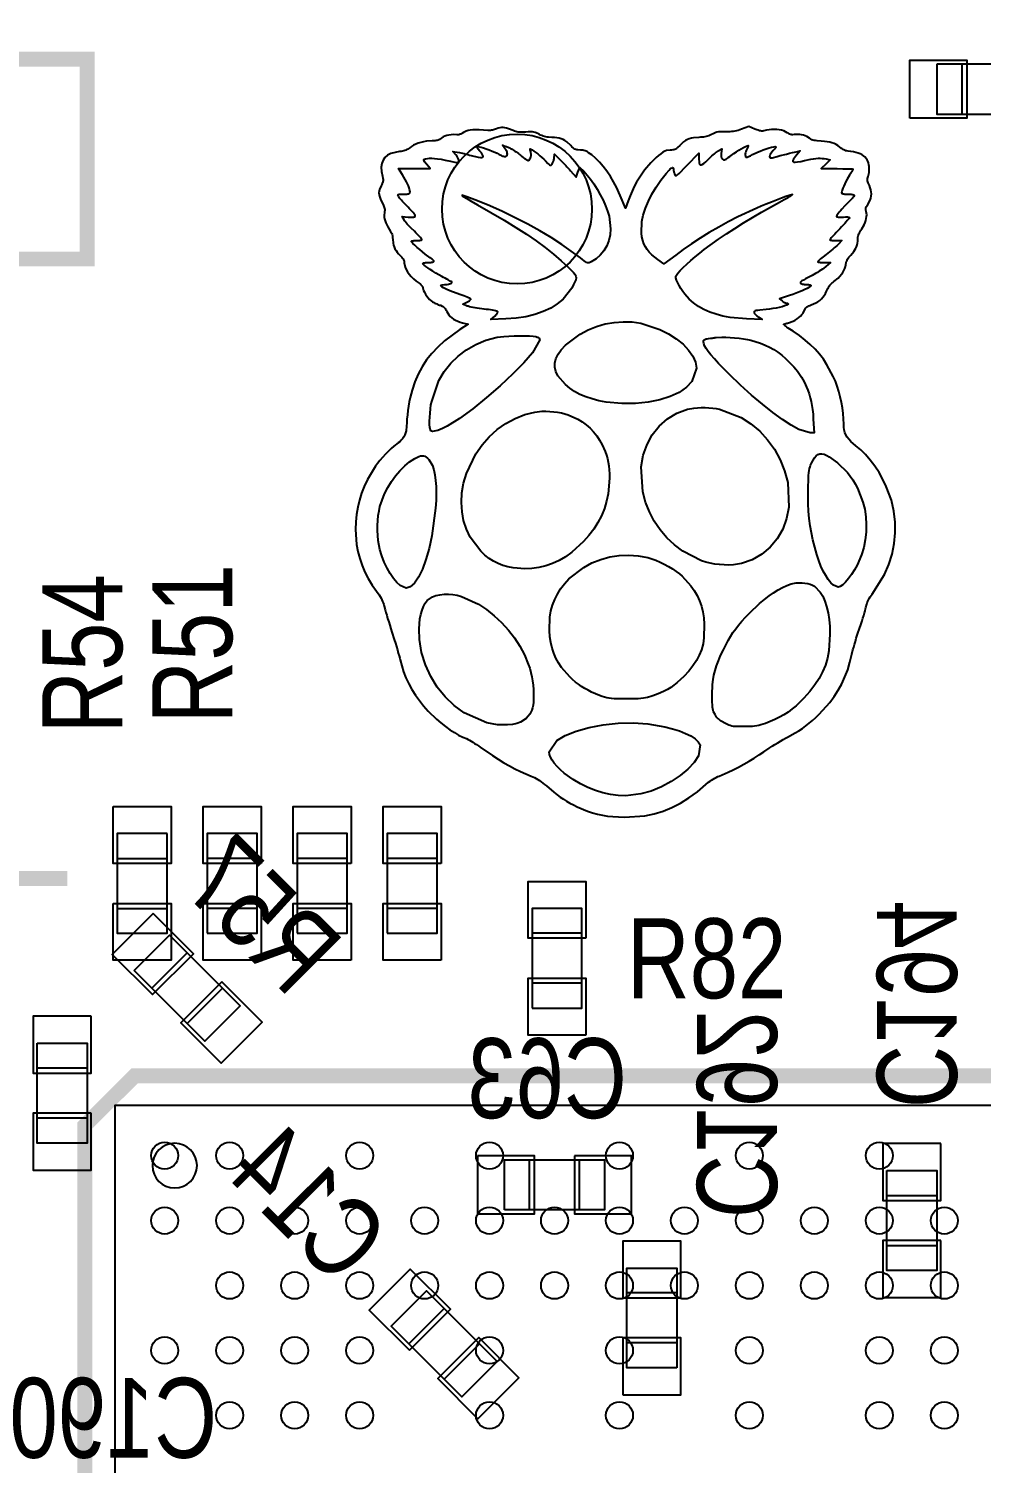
# Model space of a CAD drawing. Extents: x -2.3 to 87, y -2.5 to 75.
# Drawn here: x 19.11 to 28.64, y 34.94 to 49.31 of the extents above; entities that cross this region are included whole.
import ezdxf

# ---------------------------------------------------------------- set-up
doc = ezdxf.new("R2010")
doc.units = 0
for name, color, linetype in [('PARTS_BOTTOM', 12, 'CONTINUOUS'), ('PARTS_TOP', 111, 'CONTINUOUS'), ('PINS_BOTTOM', 5, 'CONTINUOUS'), ('PINS_TOP', 1, 'CONTINUOUS'), ('SILK_BOTTOM', 85, 'CONTINUOUS'), ('SILK_TOP', 85, 'CONTINUOUS')]:
    doc.layers.add(name, color=color, linetype=linetype)

msp = doc.modelspace()

# ---------------------------------------------------------------- linework, layer by layer
at = {"layer": 'PARTS_BOTTOM'}
for points in [[(20.1697, 39.8768), (20.5232, 40.2303), (21.2303, 39.5232), (20.8768, 39.1697), (20.1697, 39.8768)], [(20.7, 40.0536), (20.3464, 39.7)], [(21.0536, 39.7), (20.7, 39.3464)], [(19.2, 39.15), (19.7, 39.15), (19.7, 38.15), (19.2, 38.15), (19.2, 39.15)], [(19.7, 38.9), (19.2, 38.9)], [(19.7, 38.4), (19.2, 38.4)], [(23.875, 37.4825), (23.875, 37.9825), (24.875, 37.9825), (24.875, 37.4825), (23.875, 37.4825)], [(24.125, 37.4825), (24.125, 37.9825)], [(24.625, 37.4825), (24.625, 37.9825)], [(27.7, 37.875), (28.2, 37.875), (28.2, 36.875), (27.7, 36.875), (27.7, 37.875)], [(27.7, 37.625), (28.2, 37.625)], [(27.7, 37.125), (28.2, 37.125)], [(25.6, 35.9), (25.1, 35.9), (25.1, 36.9), (25.6, 36.9), (25.6, 35.9)], [(23.8003, 35.9632), (23.4468, 35.6097), (22.7397, 36.3168), (23.0932, 36.6703), (23.8003, 35.9632)], [(25.6, 36.65), (25.1, 36.65)], [(23.27, 36.4936), (22.9164, 36.14)], [(23.6236, 36.14), (23.27, 35.7864)], [(25.6, 36.15), (25.1, 36.15)]]:
    msp.add_lwpolyline(points, dxfattribs=at)
at = {"layer": 'PARTS_TOP'}
for points in [[(28.2, 48.95), (28.2, 48.45), (29.2, 48.45), (29.2, 48.95), (28.2, 48.95)], [(28.45, 48.95), (28.45, 48.45)], [(20.5, 41.25), (20, 41.25), (20, 40.25), (20.5, 40.25), (20.5, 41.25)], [(20.9, 40.25), (21.4, 40.25), (21.4, 41.25), (20.9, 41.25), (20.9, 40.25)], [(21.8, 40.25), (22.3, 40.25), (22.3, 41.25), (21.8, 41.25), (21.8, 40.25)], [(22.7, 40.25), (23.2, 40.25), (23.2, 41.25), (22.7, 41.25), (22.7, 40.25)], [(20, 41), (20.5, 41)], [(21.4, 41), (20.9, 41)], [(22.3, 41), (21.8, 41)], [(23.2, 41), (22.7, 41)], [(20, 40.5), (20.5, 40.5)], [(21.4, 40.5), (20.9, 40.5)], [(22.3, 40.5), (21.8, 40.5)], [(23.2, 40.5), (22.7, 40.5)], [(24.15, 39.5), (24.65, 39.5), (24.65, 40.5), (24.15, 40.5), (24.15, 39.5)], [(24.65, 40.25), (24.15, 40.25)], [(24.65, 39.75), (24.15, 39.75)], [(19.975, 24.525), (33.975, 24.525), (33.975, 38.525), (19.975, 38.525), (19.975, 24.525)]]:
    msp.add_lwpolyline(points, dxfattribs=at)
msp.add_lwpolyline([(20.7986, 37.925, 1), (20.3514, 37.925, 1), (20.7986, 37.925)], format="xyb", dxfattribs=at)
at = {"layer": 'PINS_BOTTOM'}
for points in [[(20.3606, 40.4495), (19.9505, 40.0394), (20.3536, 39.6363), (20.7637, 40.0464)], [(21.0464, 39.7637), (20.6363, 39.3536), (21.0394, 38.9505), (21.4495, 39.3606)], [(19.74, 39.42), (19.16, 39.42), (19.16, 38.85), (19.74, 38.85)], [(19.74, 38.45), (19.16, 38.45), (19.16, 37.88), (19.74, 37.88)], [(28.24, 38.145), (27.66, 38.145), (27.66, 37.575), (28.24, 37.575)], [(23.605, 38.0225), (23.605, 37.4425), (24.175, 37.4425), (24.175, 38.0225)], [(24.575, 38.0225), (24.575, 37.4425), (25.145, 37.4425), (25.145, 38.0225)], [(25.06, 36.6), (25.64, 36.6), (25.64, 37.17), (25.06, 37.17)], [(28.24, 37.175), (27.66, 37.175), (27.66, 36.605), (28.24, 36.605)], [(22.9236, 36.0763), (23.3337, 36.4864), (22.9306, 36.8895), (22.5205, 36.4794)], [(23.6094, 35.3905), (24.0195, 35.8006), (23.6164, 36.2037), (23.2063, 35.7936)], [(25.06, 35.63), (25.64, 35.63), (25.64, 36.2), (25.06, 36.2)]]:
    msp.add_lwpolyline(points, close=True, dxfattribs=at)
msp.add_circle((24, 47.5), 0.75, dxfattribs=at)
at = {"layer": 'PINS_TOP'}
for points in [[(27.93, 48.41), (27.93, 48.99), (28.5, 48.99), (28.5, 48.41)], [(19.96, 41.52), (20.54, 41.52), (20.54, 40.95), (19.96, 40.95)], [(21.44, 40.95), (20.86, 40.95), (20.86, 41.52), (21.44, 41.52)], [(22.34, 40.95), (21.76, 40.95), (21.76, 41.52), (22.34, 41.52)], [(23.24, 40.95), (22.66, 40.95), (22.66, 41.52), (23.24, 41.52)], [(24.69, 40.2), (24.11, 40.2), (24.11, 40.77), (24.69, 40.77)], [(19.96, 40.55), (20.54, 40.55), (20.54, 39.98), (19.96, 39.98)], [(21.44, 39.98), (20.86, 39.98), (20.86, 40.55), (21.44, 40.55)], [(22.34, 39.98), (21.76, 39.98), (21.76, 40.55), (22.34, 40.55)], [(23.24, 39.98), (22.66, 39.98), (22.66, 40.55), (23.24, 40.55)], [(24.69, 39.23), (24.11, 39.23), (24.11, 39.8), (24.69, 39.8)]]:
    msp.add_lwpolyline(points, close=True, dxfattribs=at)
for centre in [(20.475, 38.025), (21.125, 38.025), (22.425, 38.025), (23.725, 38.025), (25.025, 38.025), (26.325, 38.025), (27.625, 38.025), (20.475, 37.375), (21.125, 37.375), (21.775, 37.375), (22.425, 37.375), (23.075, 37.375), (23.725, 37.375), (24.375, 37.375), (25.025, 37.375), (25.675, 37.375), (26.325, 37.375), (26.975, 37.375), (27.625, 37.375), (28.275, 37.375), (21.125, 36.725), (21.775, 36.725), (22.425, 36.725), (23.075, 36.725), (23.725, 36.725), (24.375, 36.725), (25.025, 36.725), (25.675, 36.725), (26.325, 36.725), (26.975, 36.725), (27.625, 36.725), (28.275, 36.725), (20.475, 36.075), (21.125, 36.075), (21.775, 36.075), (22.425, 36.075), (23.725, 36.075), (25.025, 36.075), (26.325, 36.075), (27.625, 36.075), (28.275, 36.075), (21.125, 35.425), (21.775, 35.425), (22.425, 35.425), (23.725, 35.425), (25.025, 35.425), (26.325, 35.425), (27.625, 35.425), (28.275, 35.425)]:
    msp.add_circle(centre, 0.135, dxfattribs=at)
at = {"layer": 'SILK_TOP', "const_width": 0.15}
for points in [[(15.9, 49), (19.7, 49), (19.7, 47), (15.9, 47), (15.9, 49.9)], [(17.4, 42), (17.4, 41.5), (18.1, 40.8), (19.5, 40.8)], [(19.675, 38.325), (20.175, 38.825), (34.275, 38.825), (34.275, 24.225), (19.675, 24.225), (19.675, 38.325)]]:
    msp.add_lwpolyline(points, dxfattribs=at)
at = {"layer": 'SILK_TOP'}
for points in [[(23.7946, 48.3024), (23.7758, 48.296), (23.7656, 48.2933), (23.755, 48.291), (23.7445, 48.2892), (23.7342, 48.2879), (23.7245, 48.2871), (23.7155, 48.2869), (23.7075, 48.2873), (23.6221, 48.2924), (23.5876, 48.293), (23.558, 48.2922), (23.5326, 48.2899), (23.5111, 48.2863), (23.4928, 48.2812), (23.4772, 48.2745), (23.4639, 48.2664), (23.4475, 48.2553), (23.4397, 48.2512), (23.4322, 48.248), (23.4248, 48.2456), (23.4176, 48.2442), (23.4106, 48.2435), (23.4036, 48.2436), (23.3966, 48.2444), (23.3605, 48.2462), (23.3399, 48.2442), (23.3187, 48.2405), (23.298, 48.2354), (23.2785, 48.2291), (23.2612, 48.2217), (23.2468, 48.2136), (23.2365, 48.2049), (23.2254, 48.1956), (23.2188, 48.192), (23.2113, 48.189), (23.2025, 48.1867), (23.1922, 48.185), (23.1803, 48.1838), (23.1665, 48.1831), (23.1506, 48.1829), (23.0932, 48.1789), (23.065, 48.1742), (23.0376, 48.1677), (23.0114, 48.1597), (22.9868, 48.1502), (22.9642, 48.1394), (22.9441, 48.1275), (22.9267, 48.1144), (22.9082, 48.1003), (22.8987, 48.0947), (22.8887, 48.0899), (22.878, 48.0858), (22.8665, 48.0824), (22.8539, 48.0795), (22.84, 48.077), (22.8246, 48.075), (22.7373, 48.0551), (22.7042, 48.0378), (22.6782, 48.0156), (22.6591, 47.9884), (22.6471, 47.9563), (22.642, 47.9192), (22.6439, 47.8772), (22.6528, 47.8301), (22.658, 47.8047), (22.6591, 47.7943), (22.6592, 47.7847), (22.6581, 47.7755), (22.6559, 47.7662), (22.6523, 47.7563), (22.6475, 47.7453), (22.6412, 47.7327), (22.6248, 47.6949), (22.6204, 47.678), (22.6187, 47.6617), (22.6195, 47.6452), (22.623, 47.628), (22.6292, 47.6094), (22.6379, 47.5888), (22.6494, 47.5656), (22.6635, 47.537), (22.6685, 47.5252), (22.6722, 47.5146), (22.6746, 47.5049), (22.6758, 47.4958), (22.6759, 47.4871), (22.6748, 47.4783), (22.6726, 47.4693), (22.6691, 47.437), (22.6705, 47.4195), (22.674, 47.401), (22.6795, 47.3819), (22.687, 47.3621), (22.6965, 47.3418), (22.7079, 47.321), (22.7213, 47.2999), (22.7355, 47.2763), (22.7412, 47.2652), (22.7458, 47.2544), (22.7496, 47.2436), (22.7525, 47.2329), (22.7545, 47.2219), (22.7557, 47.2107), (22.7561, 47.199), (22.7597, 47.1582), (22.7643, 47.139), (22.7708, 47.1204), (22.7791, 47.1024), (22.7893, 47.0849), (22.8014, 47.0678), (22.8155, 47.0509), (22.8315, 47.0342), (22.8479, 47.0169), (22.8544, 47.0086), (22.8599, 47.0005), (22.8644, 46.9925), (22.8678, 46.9848), (22.8702, 46.9771), (22.8717, 46.9697), (22.8721, 46.9623), (22.88, 46.917), (22.8897, 46.8938), (22.903, 46.8704), (22.9198, 46.847), (22.94, 46.8238), (22.9635, 46.8009), (22.99, 46.7786), (23.0195, 46.7569), (23.0327, 46.7468), (23.0387, 46.7413), (23.0441, 46.7358), (23.0487, 46.7304), (23.0525, 46.7253), (23.0554, 46.7205), (23.0572, 46.7163), (23.0578, 46.7128), (23.0654, 46.6842), (23.0739, 46.6666), (23.0849, 46.648), (23.0975, 46.6294), (23.1112, 46.6116), (23.1255, 46.5956), (23.1396, 46.5822), (23.1529, 46.5724), (23.1688, 46.5635), (23.1778, 46.5589), (23.1873, 46.5544), (23.1969, 46.5501), (23.2066, 46.546), (23.2159, 46.5423), (23.2248, 46.5391), (23.233, 46.5364), (23.2523, 46.5287), (23.2604, 46.5241), (23.2676, 46.5187), (23.2742, 46.5124), (23.2803, 46.5051), (23.2859, 46.4965), (23.2914, 46.4865), (23.2968, 46.4749), (23.3176, 46.4407), (23.3313, 46.4253), (23.3471, 46.4111), (23.365, 46.3981), (23.3849, 46.3865), (23.4067, 46.3762), (23.4303, 46.3674), (23.4558, 46.3601), (23.5115, 46.3461), (23.4268, 46.2928), (23.2729, 46.1796), (23.2067, 46.119), (23.1475, 46.0556), (23.0951, 45.9891), (23.0493, 45.9192), (23.0099, 45.846), (22.9768, 45.769), (22.9499, 45.6883), (22.9308, 45.6123), (22.9223, 45.5701), (22.9147, 45.5265), (22.9082, 45.4826), (22.9028, 45.4394), (22.8987, 45.398), (22.8962, 45.3595), (22.8953, 45.3251), (22.8903, 45.281), (22.8843, 45.2594), (22.8762, 45.2387), (22.8662, 45.2192), (22.8546, 45.2012), (22.8415, 45.1852), (22.8272, 45.1714), (22.8118, 45.1603), (22.7685, 45.1274), (22.7418, 45.1032), (22.7132, 45.0755), (22.6841, 45.0455), (22.6556, 45.0144), (22.6288, 44.9835), (22.6051, 44.954), (22.5855, 44.9271), (22.5045, 44.7915), (22.4721, 44.7236), (22.445, 44.6551), (22.4231, 44.5856), (22.4062, 44.5149), (22.3942, 44.4425), (22.3872, 44.3681), (22.3848, 44.2913), (22.3953, 44.1434), (22.4083, 44.0717), (22.4266, 44.0015), (22.45, 43.9328), (22.4785, 43.8658), (22.5122, 43.8002), (22.551, 43.7363), (22.5948, 43.674), (22.6208, 43.6371), (22.6314, 43.6202), (22.6407, 43.604), (22.6487, 43.5883), (22.6557, 43.5727), (22.6617, 43.557), (22.6669, 43.541), (22.6714, 43.5243), (22.6806, 43.4881), (22.6877, 43.4631), (22.6961, 43.4345), (22.7056, 43.403), (22.7158, 43.3694), (22.7267, 43.3344), (22.7379, 43.2988), (22.7491, 43.2633), (22.7722, 43.1912), (22.7834, 43.1551), (22.7939, 43.1199), (22.8037, 43.0866), (22.8124, 43.0559), (22.8199, 43.0285), (22.826, 43.0053), (22.8304, 42.9871), (22.8653, 42.8664), (22.889, 42.807), (22.9167, 42.7483), (22.9483, 42.6907), (22.9837, 42.6343), (23.0227, 42.5793), (23.0652, 42.5259), (23.1112, 42.4743), (23.1948, 42.3933), (23.239, 42.3555), (23.284, 42.3203), (23.3289, 42.288), (23.3731, 42.2592), (23.4158, 42.2345), (23.4564, 42.2144), (23.4941, 42.1993), (23.5124, 42.1903), (23.5255, 42.1829), (23.5406, 42.1739), (23.5573, 42.1634), (23.5752, 42.1518), (23.5939, 42.1393), (23.613, 42.126), (23.6321, 42.1123), (23.7543, 42.0287), (23.8124, 41.9918), (23.8691, 41.9578), (23.9246, 41.9266), (23.9794, 41.8978), (24.0337, 41.8714), (24.088, 41.847), (24.1427, 41.8245), (24.1736, 41.8101), (24.19, 41.801), (24.2069, 41.7907), (24.2241, 41.7794), (24.2415, 41.7672), (24.2589, 41.7541), (24.2763, 41.7403), (24.2935, 41.7259), (24.3673, 41.6635), (24.4006, 41.6374), (24.4326, 41.6141), (24.4642, 41.5928), (24.4962, 41.573), (24.5294, 41.5542), (24.5649, 41.5357), (24.6033, 41.517), (24.7061, 41.4731), (24.7554, 41.4562), (24.8044, 41.4425), (24.8541, 41.4316), (24.9052, 41.4235), (24.9588, 41.418), (25.0156, 41.4148), (25.0767, 41.4138), (25.2778, 41.4277), (25.3716, 41.4462), (25.4618, 41.4729), (25.5493, 41.508), (25.635, 41.5519), (25.7196, 41.6049), (25.804, 41.6675), (25.8889, 41.7398), (25.9163, 41.7622), (25.9312, 41.7731), (25.9465, 41.7836), (25.9621, 41.7936), (25.9777, 41.8028), (25.993, 41.8111), (26.008, 41.8184), (26.0223, 41.8245), (26.1137, 41.8636), (26.164, 41.8879), (26.216, 41.9148), (26.2688, 41.9435), (26.3216, 41.9738), (26.3734, 42.005), (26.4232, 42.0366), (26.4702, 42.0682), (26.523, 42.1037), (26.5514, 42.122), (26.5803, 42.1401), (26.6088, 42.1576), (26.6365, 42.1741), (26.6625, 42.1891), (26.6862, 42.2023), (26.7069, 42.2132), (26.7842, 42.2554), (26.8205, 42.2777), (26.8555, 42.3011), (26.8896, 42.3258), (26.9232, 42.3522), (26.9565, 42.3803), (26.9899, 42.4105), (27.0236, 42.4429), (27.1294, 42.56), (27.1745, 42.6206), (27.2146, 42.6833), (27.2501, 42.7483), (27.2812, 42.8164), (27.3082, 42.8878), (27.3313, 42.9631), (27.3508, 43.0428), (27.3614, 43.0868), (27.3685, 43.1134), (27.3765, 43.1422), (27.3853, 43.1723), (27.3947, 43.2031), (27.4044, 43.2338), (27.4142, 43.2638), (27.4239, 43.2923), (27.4432, 43.3494), (27.4524, 43.378), (27.4612, 43.406), (27.4692, 43.4325), (27.4763, 43.4571), (27.4823, 43.4791), (27.4869, 43.4978), (27.4901, 43.5127), (27.4983, 43.5445), (27.5035, 43.5594), (27.5095, 43.574), (27.5164, 43.5883), (27.5242, 43.6025), (27.533, 43.6168), (27.5429, 43.6313), (27.5539, 43.6462), (27.6761, 43.8414), (27.7203, 43.9429), (27.7532, 44.0466), (27.7747, 44.1521), (27.7847, 44.259), (27.7831, 44.3672), (27.7701, 44.4763), (27.7453, 44.586), (27.6943, 44.7239), (27.6603, 44.7934), (27.6216, 44.8613), (27.5793, 44.9265), (27.5342, 44.9874), (27.487, 45.0427), (27.4388, 45.0912), (27.3903, 45.1313), (27.339, 45.1744), (27.3193, 45.1957), (27.3032, 45.2175), (27.2905, 45.24), (27.2811, 45.2638), (27.2746, 45.2891), (27.2708, 45.3163), (27.2696, 45.346), (27.2633, 45.454), (27.2562, 45.5094), (27.2465, 45.5649), (27.2344, 45.62), (27.22, 45.6741), (27.2034, 45.7267), (27.1847, 45.7773), (27.164, 45.8252), (27.1011, 45.942), (27.0649, 45.9958), (27.0251, 46.047), (26.9815, 46.0959), (26.9337, 46.143), (26.8815, 46.1885), (26.8246, 46.2329), (26.7626, 46.2765), (26.7289, 46.2989), (26.7139, 46.3092), (26.7005, 46.3186), (26.6889, 46.3269), (26.6794, 46.3339), (26.6723, 46.3394), (26.6678, 46.3432), (26.6663, 46.345), (26.6694, 46.3472), (26.673, 46.3487), (26.6779, 46.3504), (26.6839, 46.3524), (26.6909, 46.3544), (26.6986, 46.3566), (26.7071, 46.3589), (26.7162, 46.3612), (26.7624, 46.3777), (26.7835, 46.3882), (26.803, 46.4001), (26.8206, 46.4132), (26.8364, 46.4275), (26.8501, 46.4428), (26.8615, 46.4591), (26.8705, 46.4761), (26.8813, 46.498), (26.8871, 46.5066), (26.8934, 46.514), (26.9006, 46.5204), (26.9088, 46.526), (26.9184, 46.5312), (26.9295, 46.5361), (26.9424, 46.5411), (26.9898, 46.5606), (27.0102, 46.5724), (27.0287, 46.5856), (27.0454, 46.6004), (27.0603, 46.6169), (27.0735, 46.635), (27.0852, 46.655), (27.0956, 46.6768), (27.1082, 46.7032), (27.1153, 46.7152), (27.1229, 46.7265), (27.131, 46.7372), (27.1397, 46.7471), (27.1488, 46.7564), (27.1585, 46.7651), (27.1687, 46.7731), (27.2121, 46.8095), (27.2304, 46.8281), (27.2463, 46.847), (27.2598, 46.8661), (27.271, 46.8852), (27.2796, 46.9044), (27.2857, 46.9235), (27.2893, 46.9425), (27.2938, 46.9663), (27.2972, 46.9771), (27.3015, 46.9875), (27.3068, 46.9976), (27.3132, 47.0078), (27.3209, 47.0181), (27.3299, 47.0287), (27.3404, 47.04), (27.3696, 47.0741), (27.3808, 47.0904), (27.39, 47.1068), (27.3971, 47.1233), (27.4025, 47.1404), (27.4061, 47.1583), (27.4082, 47.1773), (27.4089, 47.1978), (27.4105, 47.2196), (27.4126, 47.2302), (27.4158, 47.241), (27.4199, 47.2519), (27.4252, 47.2632), (27.4316, 47.2751), (27.4393, 47.2876), (27.4483, 47.3011), (27.4731, 47.3432), (27.4824, 47.3642), (27.4897, 47.3849), (27.4948, 47.405), (27.4977, 47.4243), (27.4983, 47.4426), (27.4966, 47.4596), (27.4924, 47.4751), (27.4888, 47.4892), (27.4884, 47.4961), (27.4891, 47.5031), (27.4908, 47.5105), (27.4937, 47.5183), (27.4978, 47.5269), (27.5031, 47.5364), (27.5098, 47.547), (27.5322, 47.5887), (27.5392, 47.6094), (27.5436, 47.6302), (27.5452, 47.651), (27.5442, 47.6718), (27.5404, 47.6928), (27.534, 47.7138), (27.5249, 47.735), (27.5136, 47.7611), (27.51, 47.7716), (27.5075, 47.7811), (27.5063, 47.7898), (27.5061, 47.7982), (27.5071, 47.8067), (27.5091, 47.8156), (27.5121, 47.8255), (27.5217, 47.8644), (27.5239, 47.8846), (27.5243, 47.9048), (27.523, 47.9247), (27.5201, 47.9439), (27.5156, 47.9621), (27.5094, 47.9788), (27.5017, 47.9937), (27.4791, 48.0222), (27.4653, 48.0341), (27.4496, 48.0445), (27.432, 48.0534), (27.4124, 48.0609), (27.3906, 48.0669), (27.3667, 48.0716), (27.3404, 48.075), (27.3126, 48.0788), (27.3003, 48.0813), (27.2891, 48.0843), (27.2788, 48.0878), (27.2695, 48.0918), (27.261, 48.0964), (27.2533, 48.1016), (27.2464, 48.1075), (27.211, 48.1351), (27.1923, 48.146), (27.1724, 48.1551), (27.1512, 48.1627), (27.1281, 48.1687), (27.1028, 48.1735), (27.0751, 48.177), (27.0445, 48.1794), (27.0032, 48.1829), (26.9865, 48.1851), (26.9721, 48.1877), (26.9597, 48.1907), (26.949, 48.1942), (26.9399, 48.1983), (26.932, 48.203), (26.925, 48.2084), (26.8994, 48.2253), (26.8833, 48.2322), (26.8657, 48.238), (26.8472, 48.2426), (26.8282, 48.2457), (26.8094, 48.2473), (26.7912, 48.2473), (26.7742, 48.2455), (26.7574, 48.2439), (26.7496, 48.2442), (26.7421, 48.2453), (26.7346, 48.2472), (26.7272, 48.25), (26.7196, 48.2537), (26.7117, 48.2584), (26.7034, 48.2641), (26.668, 48.2824), (26.6465, 48.289), (26.6232, 48.2937), (26.5986, 48.2966), (26.5731, 48.2976), (26.5473, 48.2966), (26.5218, 48.2936), (26.4969, 48.2885), (26.4695, 48.2822), (26.458, 48.2809), (26.4472, 48.2808), (26.4365, 48.282), (26.4251, 48.2844), (26.4125, 48.2882), (26.3979, 48.2934), (26.3808, 48.3001), (26.3193, 48.3256), (26.2462, 48.2989), (26.211, 48.2867), (26.1947, 48.2822), (26.1787, 48.2788), (26.1626, 48.2763), (26.1458, 48.2746), (26.1279, 48.2736), (26.1086, 48.2732), (26.0873, 48.2734), (26.0459, 48.2739), (26.0292, 48.2732), (26.0143, 48.2716), (26.0007, 48.2691), (25.9876, 48.2655), (25.9745, 48.2606), (25.9608, 48.2544), (25.9457, 48.2467), (25.9185, 48.2341), (25.9054, 48.2294), (25.8924, 48.2255), (25.8792, 48.2225), (25.8654, 48.2203), (25.8508, 48.2188), (25.8351, 48.218), (25.8181, 48.2177), (25.7669, 48.2145), (25.7445, 48.2103), (25.7238, 48.2041), (25.7041, 48.1956), (25.6851, 48.1849), (25.6664, 48.1715), (25.6474, 48.1554), (25.6278, 48.1365), (25.6053, 48.1147), (25.5957, 48.1069), (25.5866, 48.1009), (25.5776, 48.0964), (25.5683, 48.0933), (25.5581, 48.0914), (25.5468, 48.0903), (25.5338, 48.0901), (25.4968, 48.0848), (25.4778, 48.0778), (25.4582, 48.0677), (25.4375, 48.0541), (25.4154, 48.0369), (25.3916, 48.0159), (25.3659, 47.9907), (25.3377, 47.9613), (25.2754, 47.8881), (25.2471, 47.8497), (25.2207, 47.8099), (25.1959, 47.7684), (25.1727, 47.7251), (25.151, 47.6797), (25.1306, 47.632), (25.1115, 47.5818), (25.0848, 47.5088), (25.0535, 47.5888), (24.998, 47.7129), (24.9668, 47.7711), (24.9337, 47.8262), (24.8988, 47.8778), (24.8624, 47.9256), (24.8249, 47.969), (24.7864, 48.0077), (24.7472, 48.0413), (24.7166, 48.0638), (24.7038, 48.072), (24.692, 48.0784), (24.6809, 48.0831), (24.6699, 48.0864), (24.6586, 48.0886), (24.6466, 48.0897), (24.6335, 48.0901), (24.6081, 48.0912), (24.5977, 48.0931), (24.5881, 48.096), (24.579, 48.1004), (24.5699, 48.1064), (24.5601, 48.1142), (24.5494, 48.1242), (24.5371, 48.1365), (24.4986, 48.1715), (24.4799, 48.1849), (24.461, 48.1956), (24.4414, 48.2041), (24.4208, 48.2103), (24.3986, 48.2145), (24.3745, 48.2169), (24.348, 48.2177), (24.315, 48.2188), (24.3005, 48.2203), (24.287, 48.2226), (24.274, 48.2257), (24.2613, 48.2297), (24.2485, 48.2347), (24.2354, 48.2407), (24.2216, 48.2479), (24.193, 48.2622), (24.1806, 48.267), (24.1685, 48.2704), (24.1561, 48.2726), (24.1427, 48.2736), (24.1275, 48.2735), (24.1099, 48.2727), (24.0893, 48.2711), (24.0529, 48.2686), (24.0376, 48.2685), (24.0237, 48.2692), (24.0109, 48.2708), (23.9986, 48.2732), (23.9866, 48.2766), (23.9744, 48.2808), (23.9616, 48.2861), (23.9151, 48.3042), (23.8951, 48.3099), (23.8768, 48.3136), (23.8597, 48.3153), (23.8433, 48.3149), (23.8273, 48.3126), (23.8112, 48.3084)], [(23.9512, 48.0982), (23.9686, 48.0873), (23.979, 48.0804), (23.99, 48.0728), (24.0015, 48.0646), (24.0132, 48.056), (24.0247, 48.0472), (24.0359, 48.0384), (24.0463, 48.0297), (24.066, 48.0143), (24.0753, 48.0075), (24.0839, 48.0013), (24.0918, 47.996), (24.0986, 47.9916), (24.1043, 47.9884), (24.1086, 47.9863), (24.1113, 47.9856), (24.1238, 47.9931), (24.1293, 48.0015), (24.1339, 48.012), (24.1375, 48.0239), (24.1398, 48.0367), (24.1406, 48.0495), (24.1397, 48.0617), (24.1368, 48.0726), (24.1335, 48.0829), (24.1323, 48.0874), (24.1314, 48.0914), (24.1308, 48.0949), (24.1306, 48.0977), (24.1307, 48.0999), (24.1313, 48.1012), (24.1322, 48.1017), (24.153, 48.0919), (24.1693, 48.081), (24.1881, 48.0671), (24.2085, 48.0511), (24.2293, 48.0338), (24.2496, 48.0159), (24.2682, 47.9985), (24.2842, 47.9821), (24.3085, 47.9567), (24.3173, 47.9484), (24.3246, 47.9428), (24.3306, 47.9397), (24.3358, 47.9389), (24.3405, 47.9402), (24.3452, 47.9435), (24.3503, 47.9485), (24.3565, 47.9583), (24.3594, 47.9644), (24.3621, 47.9712), (24.3646, 47.9784), (24.3668, 47.986), (24.3687, 47.9937), (24.3702, 48.0013), (24.3712, 48.0088), (24.3747, 48.0494), (24.4269, 47.9972), (24.4488, 47.975), (24.4611, 47.9623), (24.4739, 47.9489), (24.487, 47.935), (24.4999, 47.9212), (24.5124, 47.9076), (24.5241, 47.8945), (24.5348, 47.8824), (24.5905, 47.8197), (24.6091, 47.8684), (24.6277, 47.9172), (24.6671, 47.8789), (24.7343, 47.8001), (24.7683, 47.7516), (24.8013, 47.699), (24.8325, 47.6438), (24.861, 47.5877), (24.8859, 47.5321), (24.9062, 47.4786), (24.9212, 47.4287), (24.9363, 47.3022), (24.9313, 47.2421), (24.9182, 47.185), (24.8973, 47.1316), (24.8689, 47.0828), (24.8333, 47.0391), (24.7907, 47.0014), (24.7414, 46.9704), (24.722, 46.9618), (24.7139, 46.9603), (24.7057, 46.9611), (24.6966, 46.9644), (24.6857, 46.9708), (24.6721, 46.9805), (24.655, 46.9937), (24.6335, 47.011), (24.4493, 47.1451), (24.3421, 47.2137), (24.2272, 47.282), (24.1065, 47.349), (23.9819, 47.4136), (23.8552, 47.4748), (23.7283, 47.5316), (23.6031, 47.583), (23.4966, 47.6236), (23.4662, 47.6339), (23.451, 47.6373), (23.451, 47.6336), (23.4662, 47.6226), (23.4966, 47.6041), (23.5423, 47.5778), (23.6031, 47.5436), (23.871, 47.3887), (23.9876, 47.3168), (24.0942, 47.2477), (24.1919, 47.1805), (24.2818, 47.1143), (24.3651, 47.0485), (24.4429, 46.9822), (24.5163, 46.9147), (24.5649, 46.8654), (24.5796, 46.8465), (24.5882, 46.8292), (24.5909, 46.812), (24.5879, 46.793), (24.5796, 46.7707), (24.5661, 46.7433), (24.5476, 46.7093), (24.4609, 46.5973), (24.4032, 46.5498), (24.3366, 46.5084), (24.2616, 46.4732), (24.1787, 46.4445), (24.0884, 46.4225), (23.9911, 46.4074), (23.8874, 46.3995), (23.7366, 46.3937), (23.7772, 46.4285), (23.7925, 46.4429), (23.7983, 46.4493), (23.8029, 46.4551), (23.8062, 46.4604), (23.8082, 46.465), (23.8089, 46.4689), (23.8082, 46.4723), (23.8062, 46.4749), (23.7946, 46.4794), (23.7836, 46.482), (23.7697, 46.4847), (23.7533, 46.4875), (23.7347, 46.4903), (23.7145, 46.4931), (23.6929, 46.4957), (23.6704, 46.4981), (23.6244, 46.5043), (23.6018, 46.5078), (23.5801, 46.5115), (23.5598, 46.5153), (23.5414, 46.519), (23.5253, 46.5227), (23.5121, 46.5262), (23.5022, 46.5295), (23.4592, 46.548), (23.4987, 46.5678), (23.5121, 46.5751), (23.5182, 46.5789), (23.5237, 46.5827), (23.5286, 46.5864), (23.5326, 46.5898), (23.5356, 46.593), (23.5375, 46.5957), (23.5381, 46.5979), (23.5318, 46.6034), (23.5238, 46.6076), (23.513, 46.6127), (23.4998, 46.6184), (23.4844, 46.6246), (23.4673, 46.6311), (23.4487, 46.6377), (23.4291, 46.6443), (23.3293, 46.6808), (23.2926, 46.6965), (23.2651, 46.7103), (23.247, 46.722), (23.2387, 46.7314), (23.2404, 46.7383), (23.2523, 46.7426), (23.2748, 46.7441), (23.3017, 46.7463), (23.3143, 46.7487), (23.3258, 46.7518), (23.3355, 46.7554), (23.3431, 46.7592), (23.348, 46.7632), (23.3497, 46.7671), (23.3479, 46.7708), (23.3399, 46.7754), (23.3321, 46.7797), (23.3221, 46.7852), (23.3102, 46.7917), (23.2967, 46.799), (23.2819, 46.807), (23.2659, 46.8154), (23.2492, 46.8242), (23.1868, 46.8596), (23.1576, 46.8776), (23.1306, 46.895), (23.1068, 46.9114), (23.0868, 46.9263), (23.0714, 46.9391), (23.0615, 46.9493), (23.0578, 46.9565), (23.061, 46.9594), (23.0648, 46.9606), (23.0699, 46.9618), (23.0761, 46.9627), (23.0832, 46.9635), (23.0912, 46.9641), (23.0998, 46.9645), (23.1088, 46.9646), (23.1275, 46.9652), (23.136, 46.966), (23.1438, 46.967), (23.1508, 46.9683), (23.1567, 46.9697), (23.1615, 46.9714), (23.1649, 46.9731), (23.1669, 46.975), (23.1664, 46.9805), (23.1642, 46.9842), (23.1608, 46.9884), (23.1564, 46.993), (23.1509, 46.998), (23.1446, 47.0031), (23.1375, 47.0082), (23.1297, 47.0133), (23.0817, 47.0487), (23.0542, 47.0706), (23.0265, 47.0936), (23.0003, 47.1161), (22.9771, 47.137), (22.9585, 47.1548), (22.9462, 47.1682), (22.9418, 47.1757), (22.945, 47.1788), (22.9488, 47.1802), (22.9538, 47.1815), (22.9599, 47.1827), (22.9669, 47.1837), (22.9746, 47.1844), (22.9829, 47.1849), (22.9916, 47.185), (23.0097, 47.1855), (23.018, 47.1861), (23.0257, 47.1868), (23.0325, 47.1877), (23.0384, 47.1886), (23.0431, 47.1897), (23.0466, 47.1908), (23.0485, 47.192), (23.0461, 47.1992), (23.0411, 47.206), (23.0339, 47.2147), (23.0247, 47.2251), (23.0138, 47.2368), (23.0014, 47.2496), (22.9877, 47.2634), (22.9731, 47.2779), (22.9425, 47.3072), (22.928, 47.322), (22.9144, 47.3363), (22.9019, 47.35), (22.8909, 47.3625), (22.8817, 47.3737), (22.8746, 47.3831), (22.8698, 47.3904), (22.8501, 47.4252), (22.9116, 47.4194), (22.9358, 47.4181), (22.9462, 47.4182), (22.9554, 47.4187), (22.9634, 47.4197), (22.9702, 47.421), (22.9756, 47.4228), (22.9797, 47.425), (22.9824, 47.4275), (22.9808, 47.4369), (22.9766, 47.4443), (22.9702, 47.4534), (22.9618, 47.4641), (22.9514, 47.4761), (22.9391, 47.4894), (22.9251, 47.5038), (22.9093, 47.5192), (22.8806, 47.5479), (22.8671, 47.562), (22.8546, 47.5754), (22.8433, 47.588), (22.8335, 47.5994), (22.8253, 47.6093), (22.8192, 47.6175), (22.8153, 47.6236), (22.8092, 47.6371), (22.8087, 47.6416), (22.8103, 47.6448), (22.8146, 47.6469), (22.8219, 47.6482), (22.8327, 47.6489), (22.8474, 47.6491), (22.8663, 47.6491), (22.8964, 47.6498), (22.9071, 47.6507), (22.9154, 47.6522), (22.9215, 47.6544), (22.9257, 47.6572), (22.9284, 47.6609), (22.9298, 47.6655), (22.9302, 47.6712), (22.9257, 47.6973), (22.9204, 47.7139), (22.9131, 47.7324), (22.9041, 47.7525), (22.8935, 47.7739), (22.8815, 47.7963), (22.8681, 47.8194), (22.8536, 47.8429), (22.8141, 47.9044), (23.1297, 47.9044), (23.0938, 47.9497), (23.075, 47.9737), (23.0694, 47.9818), (23.0663, 47.9878), (23.0655, 47.9921), (23.067, 47.9953), (23.0707, 47.9977), (23.0766, 47.9997), (23.0845, 48.0019), (23.1241, 48.0085), (23.1469, 48.009), (23.1731, 48.0076), (23.2037, 48.004), (23.2398, 47.9982), (23.2825, 47.99), (23.3329, 47.9792), (23.3919, 47.9659), (23.4104, 47.9669), (23.4155, 47.9718), (23.4179, 47.9792), (23.4175, 47.9888), (23.4144, 48.0002), (23.4085, 48.0132), (23.3999, 48.0274), (23.3885, 48.0425), (23.3583, 48.0773), (23.4024, 48.0703), (23.4238, 48.0664), (23.4378, 48.0634), (23.4534, 48.0597), (23.4703, 48.0556), (23.4881, 48.051), (23.5063, 48.0461), (23.5247, 48.0409), (23.5428, 48.0355), (23.6126, 48.0186), (23.6358, 48.0157), (23.6515, 48.0166), (23.6599, 48.0215), (23.6613, 48.0306), (23.6558, 48.044), (23.6437, 48.0618), (23.6252, 48.0843), (23.6121, 48.1001), (23.6074, 48.1066), (23.6039, 48.1122), (23.6017, 48.1167), (23.6008, 48.1203), (23.601, 48.1228), (23.6026, 48.1243), (23.6054, 48.1249), (23.6396, 48.1185), (23.6642, 48.1114), (23.6919, 48.1024), (23.721, 48.092), (23.7501, 48.0807), (23.7775, 48.0691), (23.8017, 48.0577), (23.8213, 48.0471), (23.8399, 48.0379), (23.849, 48.0339), (23.8577, 48.0306), (23.8658, 48.0279), (23.8732, 48.0259), (23.8795, 48.0247), (23.8847, 48.0244), (23.8885, 48.0251), (23.9001, 48.0349), (23.9029, 48.0423), (23.9038, 48.051), (23.9027, 48.0609), (23.8997, 48.0717), (23.8948, 48.0832), (23.888, 48.0952), (23.8793, 48.1075), (23.8549, 48.1388), (23.8827, 48.1307), (23.8949, 48.1263), (23.9023, 48.1233), (23.9102, 48.1198), (23.9185, 48.1159), (23.927, 48.1118), (23.9354, 48.1074), (23.9435, 48.1028)], [(26.3019, 48.1075), (26.2915, 48.0864), (26.2878, 48.0748), (26.2853, 48.0629), (26.2838, 48.0515), (26.2836, 48.0408), (26.2845, 48.0313), (26.2868, 48.0236), (26.2903, 48.0181), (26.2962, 48.0179), (26.3016, 48.0194), (26.3083, 48.0217), (26.3162, 48.0249), (26.3251, 48.0289), (26.335, 48.0335), (26.3455, 48.0389), (26.3565, 48.0448), (26.4054, 48.0685), (26.4342, 48.0805), (26.4642, 48.092), (26.4939, 48.1026), (26.522, 48.1116), (26.5471, 48.1186), (26.5678, 48.1232), (26.5827, 48.1249), (26.5886, 48.1231), (26.5895, 48.1209), (26.589, 48.1177), (26.5871, 48.1135), (26.5837, 48.1084), (26.5787, 48.1022), (26.5723, 48.0949), (26.5642, 48.0866), (26.5401, 48.0573), (26.5326, 48.0444), (26.5282, 48.0332), (26.5269, 48.0239), (26.5288, 48.017), (26.5339, 48.0127), (26.5422, 48.0114), (26.5537, 48.0135), (26.603, 48.0267), (26.6333, 48.0345), (26.6971, 48.0507), (26.7275, 48.0582), (26.7548, 48.0648), (26.7775, 48.0701), (26.7939, 48.0738), (26.8334, 48.0819), (26.7962, 48.039), (26.7653, 47.9987), (26.7595, 47.9852), (26.7606, 47.9759), (26.7687, 47.9705), (26.7842, 47.969), (26.8073, 47.9712), (26.8383, 47.9768), (26.8774, 47.9856), (26.9385, 47.9988), (26.9649, 48.0032), (26.9892, 48.0062), (27.0119, 48.0079), (27.0333, 48.0082), (27.0539, 48.0073), (27.0741, 48.0052), (27.0944, 48.0019), (27.1315, 47.9937), (27.0886, 47.9497), (27.0445, 47.9044), (27.2035, 47.9044), (27.2586, 47.9041), (27.2834, 47.9037), (27.3056, 47.9032), (27.3248, 47.9027), (27.3406, 47.902), (27.3524, 47.9013), (27.3599, 47.9005), (27.3624, 47.8998), (27.3602, 47.8942), (27.3575, 47.8893), (27.3539, 47.8832), (27.3496, 47.8761), (27.3446, 47.8681), (27.339, 47.8594), (27.3329, 47.8501), (27.3265, 47.8406), (27.3028, 47.8002), (27.2908, 47.7769), (27.2792, 47.753), (27.2687, 47.7294), (27.2597, 47.7074), (27.2526, 47.6879), (27.2481, 47.672), (27.2464, 47.6607), (27.2505, 47.6565), (27.2552, 47.6546), (27.2616, 47.653), (27.2693, 47.6517), (27.2782, 47.6506), (27.2881, 47.6498), (27.2989, 47.6493), (27.3102, 47.6491), (27.3337, 47.6485), (27.3438, 47.6476), (27.3526, 47.6465), (27.36, 47.645), (27.366, 47.6433), (27.3704, 47.6413), (27.3731, 47.639), (27.374, 47.6364), (27.3682, 47.6261), (27.3613, 47.6173), (27.3521, 47.6063), (27.3409, 47.5935), (27.328, 47.5793), (27.3135, 47.5639), (27.2979, 47.5476), (27.2812, 47.5308), (27.2494, 47.4977), (27.2355, 47.4823), (27.2233, 47.4681), (27.2129, 47.4555), (27.2047, 47.4447), (27.1989, 47.436), (27.1957, 47.4298), (27.1954, 47.4264), (27.2021, 47.4224), (27.208, 47.421), (27.2152, 47.4198), (27.2236, 47.4191), (27.233, 47.4186), (27.2432, 47.4185), (27.2539, 47.4188), (27.265, 47.4194), (27.2869, 47.4209), (27.2967, 47.421), (27.3054, 47.4208), (27.313, 47.4202), (27.3191, 47.4193), (27.3237, 47.4181), (27.3266, 47.4166), (27.3276, 47.4148), (27.3215, 47.4048), (27.3142, 47.3956), (27.3045, 47.3842), (27.2926, 47.3706), (27.2788, 47.3554), (27.2635, 47.3387), (27.2468, 47.3209), (27.229, 47.3022), (27.1946, 47.2664), (27.1792, 47.2499), (27.1654, 47.2349), (27.1536, 47.2215), (27.1438, 47.2103), (27.1366, 47.2014), (27.132, 47.1952), (27.1304, 47.192), (27.1341, 47.1897), (27.1386, 47.1886), (27.1445, 47.1877), (27.1517, 47.1868), (27.1601, 47.1861), (27.1695, 47.1855), (27.1798, 47.1852), (27.1907, 47.185), (27.2511, 47.185), (27.2162, 47.1491), (27.1989, 47.1324), (27.1869, 47.1218), (27.1734, 47.1101), (27.1585, 47.0976), (27.1427, 47.0847), (27.1263, 47.0715), (27.1097, 47.0585), (27.0933, 47.0458), (27.0628, 47.0219), (27.0495, 47.0108), (27.0377, 47.0007), (27.0278, 46.9917), (27.0199, 46.9841), (27.0143, 46.978), (27.0112, 46.9738), (27.0109, 46.9715), (27.0174, 46.9693), (27.0229, 46.9682), (27.0297, 46.9672), (27.0376, 46.9663), (27.0465, 46.9656), (27.0561, 46.9651), (27.0663, 46.9647), (27.077, 46.9646), (27.1362, 46.9634), (27.0909, 46.9251), (27.069, 46.9082), (27.0548, 46.8984), (27.0392, 46.888), (27.0224, 46.8772), (27.0048, 46.8664), (26.9869, 46.8557), (26.9691, 46.8455), (26.9517, 46.8358), (26.8875, 46.8016), (26.8659, 46.7895), (26.8505, 46.78), (26.8407, 46.7726), (26.8356, 46.7669), (26.8347, 46.7623), (26.8372, 46.7583), (26.8426, 46.7546), (26.8506, 46.7509), (26.8562, 46.7493), (26.8626, 46.7478), (26.8698, 46.7466), (26.8774, 46.7455), (26.8855, 46.7448), (26.8936, 46.7443), (26.9018, 46.7441), (26.9178, 46.7435), (26.9243, 46.7427), (26.9298, 46.7416), (26.9342, 46.7402), (26.9373, 46.7386), (26.9392, 46.7368), (26.9398, 46.7348), (26.9389, 46.7325), (26.9194, 46.7161), (26.9016, 46.7059), (26.8795, 46.6947), (26.8536, 46.6829), (26.8246, 46.6706), (26.7932, 46.6581), (26.7599, 46.6458), (26.7254, 46.6339), (26.6268, 46.6014), (26.6535, 46.5805), (26.6639, 46.5726), (26.6693, 46.5691), (26.6746, 46.5661), (26.6797, 46.5635), (26.6845, 46.5614), (26.689, 46.5598), (26.693, 46.5588), (26.6964, 46.5585), (26.7022, 46.5578), (26.7048, 46.5571), (26.707, 46.556), (26.709, 46.5548), (26.7105, 46.5533), (26.7117, 46.5517), (26.7124, 46.5499), (26.7127, 46.548), (26.6961, 46.5363), (26.6772, 46.5296), (26.6528, 46.5226), (26.6243, 46.5158), (26.5927, 46.5093), (26.5594, 46.5034), (26.5255, 46.4984), (26.4922, 46.4947), (26.4301, 46.4889), (26.4084, 46.4861), (26.3923, 46.4831), (26.381, 46.4797), (26.3741, 46.4758), (26.371, 46.4711), (26.3711, 46.4654), (26.3739, 46.4587), (26.3796, 46.4508), (26.3838, 46.4464), (26.3885, 46.4417), (26.3939, 46.4368), (26.3996, 46.432), (26.4056, 46.4272), (26.4118, 46.4225), (26.418, 46.4181), (26.4516, 46.3937), (26.295, 46.3995), (26.1332, 46.4146), (26.0597, 46.4283), (25.9911, 46.4462), (25.9274, 46.4682), (25.8685, 46.4945), (25.8144, 46.525), (25.7652, 46.5599), (25.7206, 46.5991), (25.679, 46.6466), (25.6587, 46.6746), (25.6397, 46.7039), (25.6226, 46.7332), (25.6081, 46.7614), (25.597, 46.7874), (25.5898, 46.8099), (25.5872, 46.8277), (25.6079, 46.8583), (25.6316, 46.8837), (25.6624, 46.914), (25.6989, 46.948), (25.7397, 46.9843), (25.7833, 47.0217), (25.8285, 47.0589), (25.8738, 47.0945), (26.0156, 47.198), (26.0951, 47.2521), (26.1788, 47.3069), (26.2659, 47.3618), (26.3553, 47.4161), (26.4459, 47.4692), (26.5367, 47.5204), (26.6268, 47.5691), (26.6728, 47.5942), (26.6932, 47.6057), (26.7114, 47.616), (26.7269, 47.6251), (26.7395, 47.6327), (26.7487, 47.6386), (26.7542, 47.6426), (26.7556, 47.6445), (26.7228, 47.636), (26.6883, 47.624), (26.6453, 47.6083), (26.5966, 47.5899), (26.5449, 47.5698), (26.493, 47.5491), (26.4436, 47.5288), (26.3994, 47.5099), (26.2096, 47.4211), (26.1133, 47.3713), (26.0175, 47.3189), (25.9235, 47.2645), (25.8323, 47.2088), (25.7451, 47.1523), (25.663, 47.0958), (25.5872, 47.04), (25.4689, 46.9507), (25.4074, 46.9936), (25.3471, 47.0415), (25.3227, 47.0671), (25.3017, 47.094), (25.2841, 47.1225), (25.2697, 47.1529), (25.2583, 47.1855), (25.2497, 47.2205), (25.2438, 47.2581), (25.2486, 47.3741), (25.2632, 47.4391), (25.2853, 47.5072), (25.3144, 47.5774), (25.35, 47.6484), (25.3916, 47.7192), (25.4387, 47.7887), (25.4909, 47.8557), (25.5212, 47.8895), (25.5331, 47.9011), (25.5429, 47.9093), (25.5507, 47.914), (25.5567, 47.9154), (25.5608, 47.9135), (25.5632, 47.9082), (25.564, 47.8998), (25.5648, 47.8919), (25.5657, 47.8869), (25.5669, 47.8814), (25.5684, 47.8755), (25.57, 47.8693), (25.5718, 47.8631), (25.5737, 47.857), (25.5756, 47.851), (25.583, 47.8364), (25.5881, 47.8342), (25.5954, 47.8365), (25.6061, 47.844), (25.6212, 47.8574), (25.6417, 47.8774), (25.6687, 47.9048), (25.7032, 47.9404), (25.8181, 48.061), (25.8193, 48.0088), (25.8221, 47.9639), (25.8263, 47.9506), (25.8327, 47.9433), (25.8417, 47.9421), (25.8536, 47.9468), (25.8689, 47.9574), (25.8879, 47.9738), (25.9109, 47.9961), (25.9365, 48.0201), (25.9495, 48.0317), (25.9623, 48.0429), (25.9746, 48.0532), (25.986, 48.0625), (25.9965, 48.0706), (26.0056, 48.0771), (26.013, 48.0819), (26.049, 48.1017), (26.0432, 48.0576), (26.0413, 48.0387), (26.0414, 48.0306), (26.042, 48.0234), (26.0434, 48.0171), (26.0454, 48.0114), (26.0482, 48.0065), (26.0517, 48.0021), (26.056, 47.9984), (26.0662, 47.992), (26.0715, 47.9912), (26.0774, 47.9921), (26.0841, 47.9948), (26.0922, 47.9994), (26.102, 48.0061), (26.1137, 48.015), (26.1279, 48.0262), (26.1698, 48.0573), (26.1943, 48.0736), (26.2193, 48.0895), (26.2438, 48.1042), (26.2665, 48.1169), (26.2862, 48.127), (26.3015, 48.1338), (26.3112, 48.1365), (26.3131, 48.1347), (26.3132, 48.1326), (26.3127, 48.1297), (26.3116, 48.1262), (26.31, 48.1222), (26.3079, 48.1177), (26.3052, 48.1127)], [(25.2403, 46.3566), (25.4288, 46.2949), (25.5148, 46.2513), (25.5928, 46.2013), (25.6609, 46.1465), (25.7172, 46.0883), (25.7597, 46.0282), (25.7867, 45.9679), (25.7961, 45.9087), (25.7494, 45.7743), (25.6946, 45.7161), (25.6215, 45.6652), (25.5319, 45.6225), (25.4279, 45.5889), (25.3115, 45.5654), (25.1844, 45.553), (25.0488, 45.5525), (24.8922, 45.5676), (24.8198, 45.5812), (24.7517, 45.5987), (24.6881, 45.6201), (24.6292, 45.6452), (24.5754, 45.6741), (24.5268, 45.7067), (24.4838, 45.7428), (24.4098, 45.8302), (24.3887, 45.8732), (24.3783, 45.916), (24.3785, 45.9589), (24.3893, 46.0023), (24.4109, 46.0463), (24.4431, 46.0912), (24.4861, 46.1373), (24.6304, 46.2471), (24.711, 46.2898), (24.7957, 46.324), (24.8834, 46.3495), (24.9728, 46.3657), (25.0629, 46.3726), (25.1524, 46.3696)], [(24.1891, 46.2232), (24.203, 46.2192), (24.2088, 46.2166), (24.2138, 46.2135), (24.2181, 46.21), (24.2216, 46.2061), (24.2243, 46.2018), (24.2262, 46.197), (24.2274, 46.1918), (24.1556, 46.0608), (24.0693, 45.9617), (23.959, 45.8494), (23.8319, 45.7306), (23.6954, 45.612), (23.5567, 45.5006), (23.4229, 45.4031), (23.3014, 45.3263), (23.253, 45.3017), (23.2298, 45.292), (23.208, 45.2844), (23.188, 45.2788), (23.1704, 45.2754), (23.1556, 45.2743), (23.1442, 45.2758), (23.1367, 45.2798), (23.1278, 45.3132), (23.1259, 45.3426), (23.1257, 45.3779), (23.1269, 45.4172), (23.1296, 45.4584), (23.1338, 45.4997), (23.1392, 45.5391), (23.146, 45.5746), (23.2191, 45.7829), (23.2723, 45.874), (23.3361, 45.956), (23.41, 46.0285), (23.4938, 46.0912), (23.587, 46.1438), (23.6893, 46.1859), (23.8004, 46.2174), (23.8696, 46.2256), (23.9176, 46.2284), (23.9703, 46.2302), (24.0243, 46.231), (24.0764, 46.2307), (24.1234, 46.2293), (24.1621, 46.2268)], [(26.3391, 46.1872), (26.4365, 46.157), (26.482, 46.1383), (26.5257, 46.1169), (26.5678, 46.0928), (26.6084, 46.0659), (26.6479, 46.036), (26.6865, 46.003), (26.7243, 45.9667), (26.7708, 45.9191), (26.7896, 45.8981), (26.8061, 45.878), (26.8208, 45.8582), (26.8342, 45.8382), (26.8468, 45.8171), (26.8591, 45.7944), (26.8716, 45.7695), (26.9086, 45.6871), (26.9228, 45.6492), (26.9344, 45.6119), (26.9438, 45.5741), (26.9512, 45.5348), (26.957, 45.4927), (26.9613, 45.4468), (26.9645, 45.3959), (26.9714, 45.259), (26.932, 45.259), (26.819, 45.2948), (26.7422, 45.3374), (26.6546, 45.3944), (26.5582, 45.4645), (26.455, 45.546), (26.3469, 45.6376), (26.2361, 45.7377), (26.1244, 45.8449), (26.0169, 45.9547), (25.9748, 46.0003), (25.9401, 46.0404), (25.9125, 46.0752), (25.8915, 46.1052), (25.8769, 46.1309), (25.8684, 46.1527), (25.8657, 46.1709), (25.8672, 46.1834), (25.8693, 46.1881), (25.8727, 46.192), (25.8776, 46.1952), (25.8841, 46.1978), (25.8924, 46.2), (25.9029, 46.2018), (25.9156, 46.2034), (25.9343, 46.206), (25.944, 46.2075), (25.9536, 46.2089), (25.963, 46.2104), (25.9719, 46.2118), (25.98, 46.213), (25.9872, 46.2141), (25.9933, 46.215), (26.0497, 46.2183), (26.0886, 46.2174), (26.1319, 46.215), (26.1773, 46.2113), (26.2229, 46.2065), (26.2664, 46.2008), (26.3059, 46.1943)], [(24.5105, 45.4411), (24.6078, 45.397), (24.6518, 45.3702), (24.6926, 45.3402), (24.7304, 45.3069), (24.7652, 45.2703), (24.797, 45.2305), (24.8258, 45.1872), (24.8516, 45.1406), (24.882, 45.0717), (24.894, 45.0372), (24.904, 45.0022), (24.9121, 44.9663), (24.9182, 44.9292), (24.9225, 44.8904), (24.925, 44.8496), (24.9258, 44.8064), (24.9127, 44.6498), (24.8964, 44.5743), (24.8736, 44.5009), (24.8445, 44.4297), (24.8091, 44.361), (24.7675, 44.2948), (24.7198, 44.2313), (24.6659, 44.1706), (24.5473, 44.0638), (24.4851, 44.0203), (24.4211, 43.9834), (24.3555, 43.9531), (24.2883, 43.9295), (24.2197, 43.9126), (24.1498, 43.9025), (24.0788, 43.8991), (23.9615, 43.9071), (23.9083, 43.9172), (23.858, 43.9318), (23.8103, 43.9508), (23.7648, 43.9746), (23.721, 44.0031), (23.6784, 44.0367), (23.6368, 44.0755), (23.5308, 44.2162), (23.4932, 44.2961), (23.4661, 44.3813), (23.4496, 44.4708), (23.4438, 44.5637), (23.449, 44.6592), (23.4653, 44.7562), (23.4929, 44.854), (23.5871, 45.0506), (23.6503, 45.1392), (23.7225, 45.22), (23.8026, 45.2918), (23.8894, 45.3535), (23.9816, 45.4042), (24.078, 45.4426), (24.1775, 45.4678), (24.2478, 45.4752), (24.2867, 45.4758), (24.3268, 45.4745), (24.3671, 45.4713), (24.4066, 45.4663), (24.4443, 45.4596), (24.4793, 45.4512)], [(26.0258, 45.4968), (26.2414, 45.4134), (26.3388, 45.351), (26.4278, 45.2764), (26.5072, 45.1908), (26.576, 45.0954), (26.6332, 44.9913), (26.6775, 44.8799), (26.708, 44.7624), (26.7185, 44.5157), (26.6966, 44.4015), (26.6578, 44.2956), (26.6031, 44.1998), (26.5335, 44.1157), (26.45, 44.0451), (26.3535, 43.9897), (26.2451, 43.9513), (26.1643, 43.9385), (26.1197, 43.9364), (26.0734, 43.9371), (26.0262, 43.9404), (25.9791, 43.9465), (25.9328, 43.9552), (25.8881, 43.9665), (25.846, 43.9803), (25.6599, 44.0752), (25.5764, 44.1379), (25.5003, 44.2095), (25.4323, 44.2891), (25.3733, 44.3758), (25.324, 44.4688), (25.2852, 44.567), (25.2577, 44.6695), (25.243, 44.9187), (25.2632, 45.0348), (25.3004, 45.1429), (25.3537, 45.2409), (25.4219, 45.3272), (25.5042, 45.3998), (25.5994, 45.457), (25.7067, 45.4968), (25.7688, 45.5076), (25.8049, 45.5107), (25.8429, 45.5123), (25.8818, 45.5123), (25.9206, 45.5107), (25.9583, 45.5076), (25.9937, 45.503)], [(23.1181, 44.9921), (23.1537, 44.9313), (23.1673, 44.8893), (23.178, 44.8401), (23.1857, 44.7843), (23.1904, 44.7225), (23.192, 44.6551), (23.1903, 44.5828), (23.1854, 44.5059), (23.148, 44.2279), (23.1206, 44.1031), (23.0885, 43.9911), (23.0527, 43.8941), (23.014, 43.8146), (22.9733, 43.7548), (22.9315, 43.7172), (22.8895, 43.7042), (22.8295, 43.7309), (22.7966, 43.7618), (22.7633, 43.8024), (22.7307, 43.8508), (22.6998, 43.9056), (22.6717, 43.9651), (22.6476, 44.0277), (22.6285, 44.0917), (22.6122, 44.1819), (22.6076, 44.2311), (22.6053, 44.2817), (22.6053, 44.3327), (22.6076, 44.3832), (22.6122, 44.432), (22.6192, 44.4783), (22.6285, 44.521), (22.6747, 44.6498), (22.7066, 44.7123), (22.7434, 44.7724), (22.7843, 44.829), (22.8288, 44.8812), (22.8761, 44.928), (22.9256, 44.9684), (22.9766, 45.0014), (23.0181, 45.0227), (23.0349, 45.0284), (23.0499, 45.0307), (23.0637, 45.0298), (23.0768, 45.0254), (23.0898, 45.0177), (23.1034, 45.0066)], [(27.1246, 45.0188), (27.2054, 44.9588), (27.2413, 44.9275), (27.2743, 44.8951), (27.3049, 44.8613), (27.3332, 44.8257), (27.3594, 44.7883), (27.3838, 44.7487), (27.4065, 44.7067), (27.4611, 44.5674), (27.4787, 44.4944), (27.4898, 44.4197), (27.4945, 44.3439), (27.4926, 44.2672), (27.4841, 44.1902), (27.4689, 44.1134), (27.4471, 44.0372), (27.4041, 43.9367), (27.3771, 43.8878), (27.3479, 43.842), (27.3178, 43.8009), (27.2879, 43.7661), (27.2594, 43.7392), (27.2336, 43.7219), (27.2116, 43.7158), (27.1649, 43.7358), (27.1398, 43.7595), (27.1143, 43.7913), (27.0889, 43.8302), (27.0641, 43.8755), (27.0406, 43.9262), (27.0188, 43.9815), (26.9993, 44.0407), (26.9599, 44.1873), (26.9447, 44.259), (26.9325, 44.3304), (26.9231, 44.4023), (26.9165, 44.4752), (26.9125, 44.5498), (26.9112, 44.6268), (26.9123, 44.7067), (26.9154, 44.7978), (26.9173, 44.8319), (26.9197, 44.86), (26.9227, 44.8833), (26.9265, 44.9032), (26.9313, 44.921), (26.9374, 44.9378), (26.9447, 44.955), (26.9757, 45.0101), (26.9927, 45.0287), (27.0108, 45.0414), (27.0302, 45.0483), (27.0511, 45.0494), (27.0737, 45.0448), (27.0982, 45.0346)], [(25.3087, 44.0105), (25.3883, 43.9841), (25.4306, 43.9659), (25.4731, 43.9452), (25.5148, 43.9225), (25.5547, 43.8984), (25.5918, 43.8735), (25.625, 43.8484), (25.6533, 43.8237), (25.7391, 43.7292), (25.7734, 43.6806), (25.8024, 43.6306), (25.8262, 43.5788), (25.845, 43.5247), (25.8591, 43.4679), (25.8686, 43.4079), (25.8738, 43.3445), (25.8705, 43.2081), (25.8608, 43.1467), (25.8452, 43.0887), (25.8234, 43.0334), (25.7952, 42.9799), (25.7601, 42.9274), (25.718, 42.8752), (25.6684, 42.8224), (25.6022, 42.7602), (25.5705, 42.7346), (25.5386, 42.7118), (25.5058, 42.6915), (25.4713, 42.6731), (25.4342, 42.656), (25.3938, 42.6398), (25.3493, 42.6239), (25.3058, 42.6106), (25.2852, 42.6059), (25.2637, 42.6023), (25.2399, 42.5997), (25.2123, 42.5979), (25.1798, 42.5968), (25.1408, 42.5963), (25.0941, 42.5961), (25.0041, 42.5972), (24.9712, 42.5985), (24.9438, 42.6005), (24.9202, 42.6036), (24.8983, 42.608), (24.8764, 42.6141), (24.8525, 42.622), (24.8249, 42.6321), (24.7462, 42.6649), (24.7105, 42.6825), (24.6768, 42.7012), (24.6448, 42.7211), (24.6141, 42.7425), (24.5844, 42.7656), (24.5554, 42.7906), (24.5267, 42.8177), (24.4465, 42.9098), (24.4148, 42.9563), (24.3884, 43.0039), (24.3669, 43.0532), (24.3501, 43.1049), (24.3377, 43.1597), (24.3293, 43.218), (24.3248, 43.2807), (24.3296, 43.4152), (24.3398, 43.4772), (24.3554, 43.5361), (24.3766, 43.5923), (24.4035, 43.6461), (24.4362, 43.6979), (24.4749, 43.7481), (24.5197, 43.797), (24.667, 43.9135), (24.7498, 43.9578), (24.8373, 43.9924), (24.9284, 44.0171), (25.0222, 44.0315), (25.1175, 44.0354), (25.2134, 44.0285)], [(26.9772, 43.7251), (27.0345, 43.666), (27.0587, 43.6245), (27.0798, 43.5757), (27.0975, 43.5204), (27.1116, 43.459), (27.1219, 43.3922), (27.1282, 43.3205), (27.1304, 43.2447), (27.1196, 43.0793), (27.1055, 43.0049), (27.0849, 42.9344), (27.0575, 42.8669), (27.0226, 42.8011), (26.9799, 42.736), (26.929, 42.6703), (26.8693, 42.6031), (26.7929, 42.5288), (26.753, 42.4958), (26.7118, 42.4653), (26.6694, 42.4375), (26.6256, 42.4122), (26.5803, 42.3894), (26.5336, 42.3691), (26.4853, 42.3513), (26.4391, 42.3364), (26.4183, 42.331), (26.398, 42.3267), (26.3771, 42.3236), (26.355, 42.3213), (26.3306, 42.3198), (26.3032, 42.319), (26.2718, 42.3188), (26.2097, 42.3188), (26.1866, 42.3198), (26.167, 42.3216), (26.1499, 42.3247), (26.1338, 42.329), (26.1177, 42.335), (26.1003, 42.3427), (26.0803, 42.3524), (26.0486, 42.37), (26.0357, 42.3784), (26.0244, 42.3868), (26.0144, 42.3956), (26.0055, 42.405), (25.9972, 42.4153), (25.9894, 42.4267), (25.9817, 42.4395), (25.9673, 42.4682), (25.9623, 42.4821), (25.9586, 42.4974), (25.956, 42.5152), (25.9543, 42.5368), (25.9533, 42.5635), (25.9528, 42.5964), (25.9527, 42.6367), (25.9571, 42.742), (25.9625, 42.7893), (25.9706, 42.835), (25.9817, 42.8804), (25.9963, 42.927), (26.0146, 42.9762), (26.0371, 43.0294), (26.0641, 43.0881), (26.1113, 43.1803), (26.1354, 43.2216), (26.1606, 43.2607), (26.1876, 43.2987), (26.2171, 43.3363), (26.2496, 43.3744), (26.2858, 43.414), (26.3263, 43.4559), (26.4266, 43.5508), (26.4745, 43.5915), (26.5211, 43.6276), (26.5667, 43.6596), (26.6113, 43.6873), (26.6552, 43.7111), (26.6986, 43.731), (26.7417, 43.7471), (26.7938, 43.7577), (26.8224, 43.7594), (26.8515, 43.7589), (26.8803, 43.7562), (26.9082, 43.7514), (26.9341, 43.7446), (26.9574, 43.7357)], [(23.4453, 43.623), (23.6131, 43.5441), (23.6942, 43.4906), (23.772, 43.4291), (23.8455, 43.3606), (23.9135, 43.2861), (23.975, 43.2067), (24.0289, 43.1233), (24.0742, 43.037), (24.1123, 42.9458), (24.1271, 42.9028), (24.1393, 42.8607), (24.1489, 42.8189), (24.1563, 42.7768), (24.1614, 42.7337), (24.1646, 42.6892), (24.1659, 42.6425), (24.1637, 42.564), (24.1606, 42.5333), (24.1556, 42.5068), (24.1485, 42.4836), (24.139, 42.4625), (24.1268, 42.4424), (24.1115, 42.4223), (24.0928, 42.4012), (24.0356, 42.3641), (23.9971, 42.3511), (23.9535, 42.3419), (23.9059, 42.3367), (23.8554, 42.3356), (23.803, 42.3387), (23.7499, 42.3462), (23.6971, 42.3582), (23.4717, 42.458), (23.3715, 42.5307), (23.2814, 42.6165), (23.2026, 42.7139), (23.1362, 42.8217), (23.0835, 42.9381), (23.0458, 43.0618), (23.0241, 43.1913), (23.0202, 43.2974), (23.0231, 43.3484), (23.0292, 43.397), (23.0383, 43.4426), (23.0503, 43.4845), (23.0649, 43.522), (23.0822, 43.5545), (23.1019, 43.5812), (23.1542, 43.6177), (23.1889, 43.6307), (23.2277, 43.6399), (23.2696, 43.6451), (23.3135, 43.6462), (23.3581, 43.6429), (23.4024, 43.6353)], [(25.3087, 42.3466), (25.4802, 42.3177), (25.5568, 42.2984), (25.6261, 42.2764), (25.6871, 42.2519), (25.7391, 42.2255), (25.781, 42.1974), (25.8119, 42.168), (25.8309, 42.1378), (25.8148, 42.0258), (25.7711, 41.9612), (25.7085, 41.8949), (25.6308, 41.83), (25.5414, 41.7694), (25.4441, 41.7163), (25.3425, 41.6737), (25.2403, 41.6447), (25.0889, 41.6275), (25.0125, 41.6296), (24.9361, 41.6389), (24.8599, 41.6551), (24.7842, 41.6783), (24.7093, 41.7083), (24.6353, 41.7451), (24.5627, 41.7885), (24.4715, 41.8548), (24.4334, 41.8879), (24.4004, 41.9205), (24.373, 41.9525), (24.3512, 41.9836), (24.3354, 42.0134), (24.3258, 42.0417), (24.3225, 42.0682), (24.3974, 42.1794), (24.4825, 42.2291), (24.5921, 42.2727), (24.7203, 42.3088), (24.8617, 42.3358), (25.0107, 42.3521), (25.1615, 42.3563)]]:
    msp.add_lwpolyline(points, close=True, dxfattribs=at)

# ---------------------------------------------------------------- texts
at = {"layer": 'SILK_BOTTOM', "text_generation_flag": 2, "width": 0.8125}
for s, rotation, p in [('R57', 315, (21.7253, 39.5939)), ('C194', 270, (27.6, 38.5)), ('C192', 270, (25.8, 37.4)), ('C14', 315, (22.2, 36.7))]:
    msp.add_text(s, height=0.8, rotation=rotation, dxfattribs=at).set_placement(p)
for s, p in [('C63', (25.1, 38.4)), ('C190', (21, 35))]:
    msp.add_text(s, height=0.8, dxfattribs=at).set_placement(p)
at = {"layer": 'SILK_TOP', "width": 0.8125}
for s, p in [('R54', (20.05, 42.25)), ('R51', (21.15, 42.35))]:
    msp.add_text(s, height=0.8, rotation=90, dxfattribs=at).set_placement(p)
msp.add_text('R82', height=0.8, dxfattribs=at).set_placement((25.1, 39.6))

doc.saveas('drawing.dxf')
